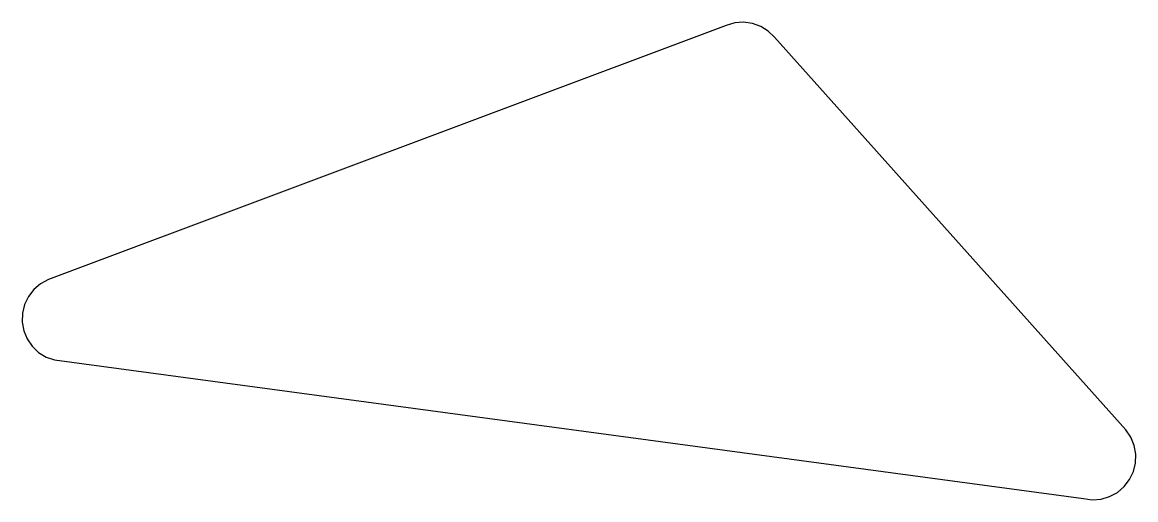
# Model space of a CAD drawing. Header units: metres. Extents: x -5 to 126, y -21 to 35.
import ezdxf

# ---------------------------------------------------------------- set-up
doc = ezdxf.new("R2010")
doc.units = ezdxf.units.M

msp = doc.modelspace()

# ---------------------------------------------------------------- linework, layer by layer
for p, q in [((78.1002, 34.625), (-1.89975, 4.62503)), ((79.1034, 34.9189), (78.1002, 34.625)), ((80.1457, 34.9979), (79.1034, 34.9189)), ((81.1816, 34.8584), (80.1457, 34.9979)), ((82.1659, 34.5065), (81.1816, 34.8584)), ((83.0555, 33.9577), (82.1659, 34.5065)), ((83.8116, 33.236), (83.0555, 33.9577)), ((125.252, -13.1173), (83.8116, 33.236)), ((-2.81982, 4.12897), (-3.61667, 3.45247)), ((-1.89975, 4.62503), (-2.81982, 4.12897)), ((-3.61667, 3.45247), (-4.25545, 2.62508)), ((-4.70825, 1.68295), (-4.95526, 0.667282)), ((-4.25545, 2.62508), (-4.70825, 1.68295)), ((-4.95526, 0.667282), (-4.98572, -0.377548)), ((-4.98572, -0.377548), (-4.79826, -1.40588)), ((-4.79826, -1.40588), (-4.40111, -2.37279)), ((-4.40111, -2.37279), (-3.8116, -3.23598)), ((-3.8116, -3.23598), (-3.05551, -3.95775)), ((-3.05551, -3.95775), (-2.16588, -4.50653)), ((-2.16588, -4.50653), (-1.18158, -4.85837)), ((-1.18158, -4.85837), (120.259, -21.2117)), ((125.841, -13.9805), (125.252, -13.1173)), ((126.238, -14.9474), (125.841, -13.9805)), ((126.426, -15.9757), (126.238, -14.9474)), ((126.148, -18.0362), (126.395, -17.0206)), ((126.395, -17.0206), (126.426, -15.9757)), ((125.696, -18.9783), (126.148, -18.0362)), ((125.057, -19.8058), (125.696, -18.9783)), ((122.337, -21.2722), (123.34, -20.9783)), ((123.34, -20.9783), (124.26, -20.4823)), ((124.26, -20.4823), (125.057, -19.8058)), ((120.259, -21.2117), (121.295, -21.3512)), ((121.295, -21.3512), (122.337, -21.2722))]:
    msp.add_line(p, q)

doc.saveas('drawing.dxf')
